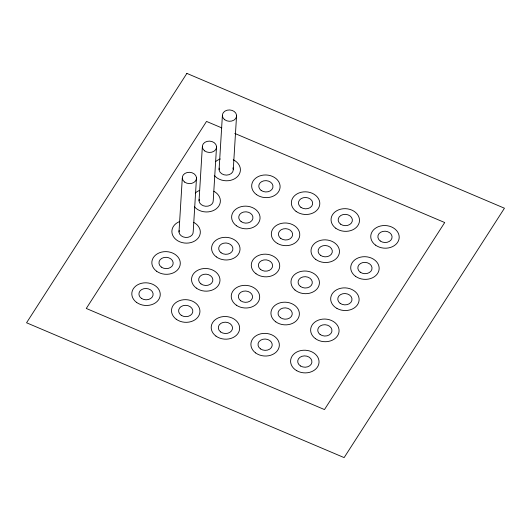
<?xml version="1.0" encoding="UTF-8"?>
<svg xmlns="http://www.w3.org/2000/svg" width="531" height="531" viewBox="0 0 531 531"><rect width="100%" height="100%" fill="white"/><g stroke="black" fill="none" stroke-linecap="round" stroke-linejoin="round"><path stroke-width="0.8" d="M179 231.954L182.292 178.124M196.503 177.805L193.211 231.635A7.122 5.662 3.5 0 1 185.571 237.437A7.122 5.662 3.5 0 1 179.139 230.481M199.039 200.778L202.331 146.948M216.542 146.629L213.25 200.466A7.122 5.662 3.5 0 1 205.616 206.26A7.122 5.662 3.5 0 1 199.178 199.311M219.084 169.608L222.376 115.778M233.288 169.289L236.58 115.459M221.799 127.905L206.526 121.426L86.287 308.458L324.474 409.574L444.712 222.542L234.775 133.414M233.248 159.771A14.237 11.33 3.5 0 1 236.547 177.454A14.237 11.33 3.5 0 1 214.278 175.389M215.573 161.656A14.237 11.33 3.5 0 1 220.352 158.981M213.874 191.279A14.237 11.33 3.5 0 1 216.356 208.749A14.237 11.33 3.5 0 1 194.432 206.798M195.308 193.032A14.237 11.33 3.5 0 1 199.663 190.383M193.808 222.436A14.237 11.33 3.5 0 1 196.55 239.727A14.237 11.33 3.5 0 1 174.772 238.399A14.237 11.33 3.5 0 1 179.597 221.566M232.943 167.829A7.122 5.662 3.5 0 1 226.584 175.117A7.122 5.662 3.5 0 1 219.217 168.135M186.872 73.397L26.55 322.782L344.128 457.603L504.45 208.218L186.872 73.397M156.585 271.208A14.237 11.33 3.5 0 0 179.996 265.593A14.237 11.33 3.5 0 0 161.616 252.099A14.237 11.33 3.5 0 0 156.585 271.208M136.54 302.378A14.237 11.33 3.5 0 0 159.957 296.769A14.237 11.33 3.5 0 0 141.578 283.275A14.237 11.33 3.5 0 0 136.54 302.378M256.4 194.538A14.237 11.33 3.5 0 0 279.81 188.93A14.237 11.33 3.5 0 0 261.431 175.436A14.237 11.33 3.5 0 0 256.4 194.538M296.099 211.398A14.237 11.33 3.5 0 0 319.509 205.782A14.237 11.33 3.5 0 0 301.13 192.288A14.237 11.33 3.5 0 0 296.099 211.398M335.798 228.25A14.237 11.33 3.5 0 0 359.208 222.635A14.237 11.33 3.5 0 0 340.829 209.141A14.237 11.33 3.5 0 0 335.798 228.25M375.49 245.103A14.237 11.33 3.5 0 0 398.907 239.488A14.237 11.33 3.5 0 0 380.528 225.994A14.237 11.33 3.5 0 0 375.49 245.103M236.395 225.741A14.237 11.33 3.5 0 0 259.778 220.066A14.237 11.33 3.5 0 0 241.353 206.619A14.237 11.33 3.5 0 0 236.395 225.741M216.323 256.885A14.237 11.33 3.5 0 0 239.733 251.276A14.237 11.33 3.5 0 0 221.354 237.782A14.237 11.33 3.5 0 0 216.323 256.885M196.278 288.061A14.237 11.33 3.5 0 0 219.695 282.446A14.237 11.33 3.5 0 0 201.315 268.951A14.237 11.33 3.5 0 0 196.278 288.061M176.239 319.231A14.237 11.33 3.5 0 0 199.649 313.622A14.237 11.33 3.5 0 0 181.277 300.128A14.237 11.33 3.5 0 0 176.239 319.231M215.938 336.083A14.237 11.33 3.5 0 0 239.348 330.474A14.237 11.33 3.5 0 0 220.969 316.98A14.237 11.33 3.5 0 0 215.938 336.083M256.015 273.737A14.237 11.33 3.5 0 0 279.432 268.128A14.237 11.33 3.5 0 0 261.053 254.634A14.237 11.33 3.5 0 0 256.015 273.737M277.428 243.457A14.237 11.33 3.5 0 0 299.723 235.585A14.237 11.33 3.5 0 0 279.472 223.936A14.237 11.33 3.5 0 0 277.428 243.457M315.753 259.42A14.237 11.33 3.5 0 0 339.17 253.805A14.237 11.33 3.5 0 0 320.79 240.311A14.237 11.33 3.5 0 0 315.753 259.42M355.451 276.273A14.237 11.33 3.5 0 0 378.862 270.657A14.237 11.33 3.5 0 0 360.489 257.163A14.237 11.33 3.5 0 0 355.451 276.273M294.957 289.992A14.237 11.33 3.5 0 0 318.872 285.791A14.237 11.33 3.5 0 0 301.761 271.275A14.237 11.33 3.5 0 0 294.957 289.992M236.315 305.152A14.237 11.33 3.5 0 0 259.473 298.953A14.237 11.33 3.5 0 0 240.589 285.91A14.237 11.33 3.5 0 0 236.315 305.152M275.775 321.839A14.237 11.33 3.5 0 0 299.112 316.045A14.237 11.33 3.5 0 0 280.58 302.69A14.237 11.33 3.5 0 0 275.775 321.839M255.637 352.936A14.237 11.33 3.5 0 0 279.047 347.327A14.237 11.33 3.5 0 0 260.668 333.833A14.237 11.33 3.5 0 0 255.637 352.936M336.939 308.425A14.237 11.33 3.5 0 0 359.089 300.307A14.237 11.33 3.5 0 0 338.652 288.877A14.237 11.33 3.5 0 0 336.939 308.425M296.763 370.718A14.237 11.33 3.5 0 0 319.005 362.753A14.237 11.33 3.5 0 0 298.681 351.183A14.237 11.33 3.5 0 0 296.763 370.718M315.374 338.619A14.237 11.33 3.5 0 0 338.785 333.003A14.237 11.33 3.5 0 0 320.405 319.509A14.237 11.33 3.5 0 0 315.374 338.619M261.139 190.423A7.122 5.662 3.5 0 0 272.848 187.616A7.122 5.662 3.5 0 0 263.661 180.872A7.122 5.662 3.5 0 0 261.139 190.423M241.101 221.593A7.122 5.662 3.5 0 0 252.809 218.785A7.122 5.662 3.5 0 0 243.616 212.042A7.122 5.662 3.5 0 0 241.101 221.593M161.324 267.086A7.122 5.662 3.5 0 0 173.033 264.279A7.122 5.662 3.5 0 0 163.84 257.535A7.122 5.662 3.5 0 0 161.324 267.086M141.419 298.356A7.122 5.662 3.5 0 0 153.028 295.309A7.122 5.662 3.5 0 0 143.629 288.751A7.122 5.662 3.5 0 0 141.419 298.356M181.23 315.288A7.122 5.662 3.5 0 0 192.746 312.055A7.122 5.662 3.5 0 0 183.195 305.637A7.122 5.662 3.5 0 0 181.23 315.288M200.957 283.893A7.122 5.662 3.5 0 0 212.705 281.204A7.122 5.662 3.5 0 0 203.625 274.368A7.122 5.662 3.5 0 0 200.957 283.893M221.062 252.769A7.122 5.662 3.5 0 0 232.77 249.962A7.122 5.662 3.5 0 0 223.578 243.211A7.122 5.662 3.5 0 0 221.062 252.769M260.316 269.27A7.122 5.662 3.5 0 0 272.317 267.285A7.122 5.662 3.5 0 0 263.867 259.944A7.122 5.662 3.5 0 0 260.316 269.27M280.799 238.446A7.122 5.662 3.5 0 0 292.508 235.638A7.122 5.662 3.5 0 0 283.315 228.894A7.122 5.662 3.5 0 0 280.799 238.446M300.918 207.336A7.122 5.662 3.5 0 0 312.567 204.389A7.122 5.662 3.5 0 0 303.254 197.744A7.122 5.662 3.5 0 0 300.918 207.336M380.236 240.981A7.122 5.662 3.5 0 0 391.938 238.173A7.122 5.662 3.5 0 0 382.751 231.43A7.122 5.662 3.5 0 0 380.236 240.981M360.197 272.151A7.122 5.662 3.5 0 0 371.899 269.343A7.122 5.662 3.5 0 0 362.713 262.599A7.122 5.662 3.5 0 0 360.197 272.151M320.498 255.298A7.122 5.662 3.5 0 0 332.2 252.49A7.122 5.662 3.5 0 0 323.014 245.747A7.122 5.662 3.5 0 0 320.498 255.298M300.46 286.474A7.122 5.662 3.5 0 0 312.162 283.667A7.122 5.662 3.5 0 0 302.975 276.916A7.122 5.662 3.5 0 0 300.46 286.474M240.722 300.792A7.122 5.662 3.5 0 0 252.424 297.984A7.122 5.662 3.5 0 0 243.238 291.24A7.122 5.662 3.5 0 0 240.722 300.792M220.677 331.968A7.122 5.662 3.5 0 0 232.386 329.16A7.122 5.662 3.5 0 0 223.199 322.41A7.122 5.662 3.5 0 0 220.677 331.968M280.414 317.644A7.122 5.662 3.5 0 0 292.123 314.837A7.122 5.662 3.5 0 0 282.937 308.093A7.122 5.662 3.5 0 0 280.414 317.644M340.152 303.327A7.122 5.662 3.5 0 0 351.861 300.519A7.122 5.662 3.5 0 0 342.674 293.769A7.122 5.662 3.5 0 0 340.152 303.327M320.113 334.497A7.122 5.662 3.5 0 0 331.822 331.689A7.122 5.662 3.5 0 0 322.629 324.945A7.122 5.662 3.5 0 0 320.113 334.497M300.606 366.025A7.122 5.662 3.5 0 0 311.889 362.328A7.122 5.662 3.5 0 0 301.947 356.301A7.122 5.662 3.5 0 0 300.606 366.025M260.502 348.907A7.122 5.662 3.5 0 0 272.118 345.88A7.122 5.662 3.5 0 0 262.739 339.302A7.122 5.662 3.5 0 0 260.502 348.907M340.537 224.128A7.122 5.662 3.5 0 0 352.245 221.321A7.122 5.662 3.5 0 0 343.053 214.577A7.122 5.662 3.5 0 0 340.537 224.128M224.739 119.74A7.122 5.662 3.5 0 0 236.441 116.933A7.122 5.662 3.5 0 0 227.255 110.182A7.122 5.662 3.5 0 0 224.739 119.74M204.694 150.91A7.122 5.662 3.5 0 0 216.402 148.103A7.122 5.662 3.5 0 0 207.216 141.359A7.122 5.662 3.5 0 0 204.694 150.91M184.655 182.08A7.122 5.662 3.5 0 0 196.364 179.279A7.122 5.662 3.5 0 0 187.171 172.529A7.122 5.662 3.5 0 0 184.655 182.08"/></g></svg>
